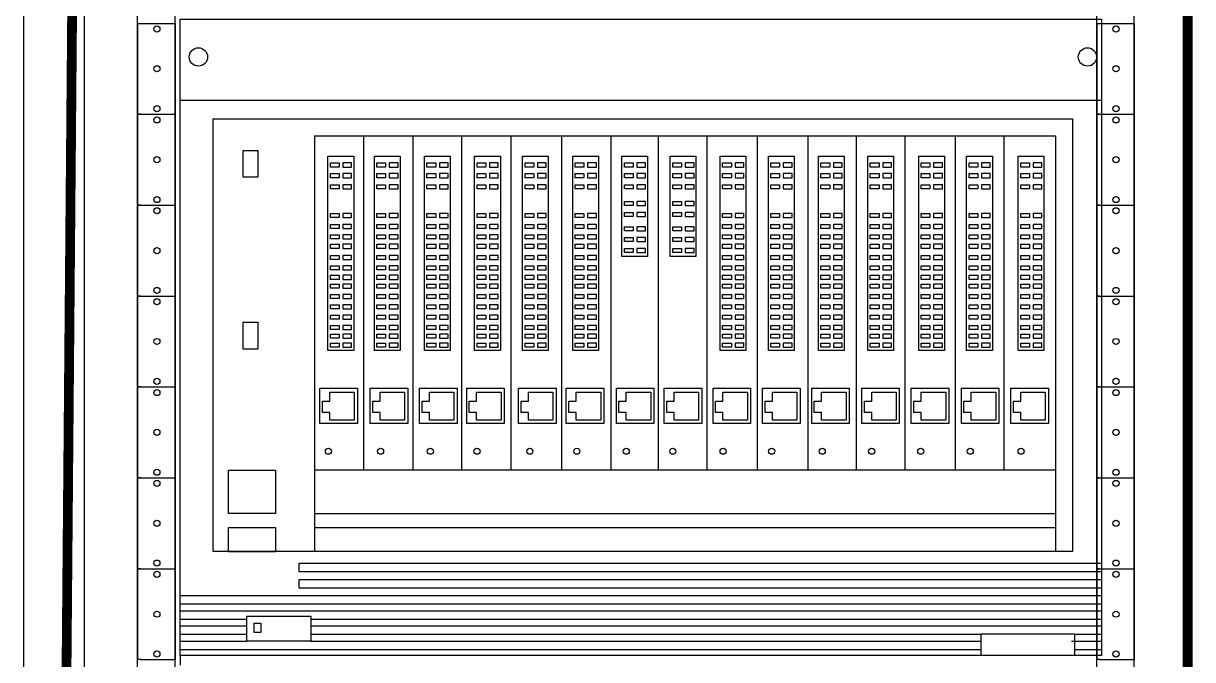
# Model space of a CAD drawing. Header units: millimetres. Extents: x 841 to 1682, y 0 to 594.
# Drawn here: x 1114.9 to 1157.76, y 400.65 to 423.96 of the extents above; entities that cross this region are included whole.
import ezdxf

# ---------------------------------------------------------------- set-up
doc = ezdxf.new("R2010")
doc.units = ezdxf.units.MM
doc.linetypes.add('DA3', pattern=[3, 2, -1])
doc.layers.add('A', color=4, linetype='Continuous')
doc.layers.add('SOL3', color=44, linetype='Continuous')

# ---------------------------------------------------------------- blocks, each defined once
blk = doc.blocks.new('틀')
at = {"layer": 'A', "color": 8}
for p, q in [((6585.4, 6095.63), (6585.4, 6051.13)), ((6585.4, 6095.63), (6603.73, 6095.63)), ((6603.73, 6095.63), (6603.73, 6051.13)), ((6586.73, 6051.13), (6585.4, 6051.13)), ((6586.73, 6051.13), (6603.73, 6051.13))]:
    blk.add_line(p, q, dxfattribs=at)
for centre in [(6594.83, 6092.88), (6594.83, 6073.38), (6594.83, 6053.88)]:
    blk.add_circle(centre, 1.5, dxfattribs=at)

msp = doc.modelspace()

# ---------------------------------------------------------------- linework, layer by layer
at = {"color": 2}
for p, q in [((1120.645, 421.148), (1154.421, 421.148)), ((1125.568, 419.841), (1125.568, 404.61)), ((1125.568, 419.841), (1152.727, 419.841)), ((1127.366, 419.841), (1127.366, 407.602)), ((1129.18, 419.841), (1129.18, 407.602)), ((1130.955, 419.841), (1130.955, 407.602)), ((1132.769, 419.841), (1132.769, 407.602)), ((1134.623, 419.841), (1134.623, 407.602)), ((1136.438, 419.841), (1136.438, 407.602)), ((1138.173, 419.841), (1138.173, 407.602)), ((1139.948, 419.841), (1139.948, 407.602)), ((1141.802, 419.841), (1141.802, 407.602)), ((1143.656, 419.841), (1143.656, 407.602)), ((1145.43, 419.841), (1145.43, 407.602)), ((1147.205, 419.841), (1147.205, 407.602)), ((1149.059, 419.841), (1149.059, 407.602)), ((1150.834, 419.841), (1150.834, 407.602)), ((1152.727, 419.841), (1152.727, 407.602)), ((1125.865, 409.706), (1125.865, 410.126)), ((1125.865, 410.126), (1126.133, 410.126)), ((1126.133, 410.126), (1126.133, 410.451)), ((1126.133, 410.451), (1127.031, 410.451)), ((1127.031, 410.451), (1127.031, 409.42)), ((1127.711, 409.706), (1127.711, 410.126)), ((1127.711, 410.126), (1127.978, 410.126)), ((1127.978, 410.126), (1127.978, 410.451)), ((1127.978, 410.451), (1128.876, 410.451)), ((1128.876, 410.451), (1128.876, 409.42)), ((1129.518, 409.706), (1129.518, 410.126)), ((1129.518, 410.126), (1129.786, 410.126)), ((1129.786, 410.126), (1129.786, 410.451)), ((1129.786, 410.451), (1130.684, 410.451)), ((1130.684, 410.451), (1130.684, 409.42)), ((1131.248, 409.706), (1131.248, 410.126)), ((1131.248, 410.126), (1131.516, 410.126)), ((1131.516, 410.126), (1131.516, 410.451)), ((1131.516, 410.451), (1132.414, 410.451)), ((1132.414, 410.451), (1132.414, 409.42)), ((1133.147, 409.706), (1133.147, 410.126)), ((1133.147, 410.126), (1133.414, 410.126)), ((1133.414, 410.126), (1133.414, 410.451)), ((1133.414, 410.451), (1134.312, 410.451)), ((1134.312, 410.451), (1134.312, 409.42)), ((1134.898, 409.706), (1134.898, 410.126)), ((1134.898, 410.126), (1135.165, 410.126)), ((1135.165, 410.126), (1135.165, 410.451)), ((1135.165, 410.451), (1136.063, 410.451)), ((1136.063, 410.451), (1136.063, 409.42)), ((1136.733, 409.706), (1136.733, 410.126)), ((1136.733, 410.126), (1137, 410.126)), ((1137, 410.126), (1137, 410.451)), ((1137, 410.451), (1137.898, 410.451)), ((1137.898, 410.451), (1137.898, 409.42)), ((1138.483, 409.706), (1138.483, 410.126)), ((1138.483, 410.126), (1138.751, 410.126)), ((1138.751, 410.126), (1138.751, 410.451)), ((1138.751, 410.451), (1139.649, 410.451)), ((1139.649, 410.451), (1139.649, 409.42)), ((1140.276, 409.706), (1140.276, 410.126)), ((1140.276, 410.126), (1140.544, 410.126)), ((1140.544, 410.126), (1140.544, 410.451)), ((1140.544, 410.451), (1141.442, 410.451)), ((1141.442, 410.451), (1141.442, 409.42)), ((1142.09, 409.706), (1142.09, 410.126)), ((1142.09, 410.126), (1142.358, 410.126)), ((1142.358, 410.126), (1142.358, 410.451)), ((1142.358, 410.451), (1143.256, 410.451)), ((1143.256, 410.451), (1143.256, 409.42)), ((1143.892, 409.706), (1143.892, 410.126)), ((1143.892, 410.126), (1144.16, 410.126)), ((1144.16, 410.126), (1144.16, 410.451)), ((1144.16, 410.451), (1145.058, 410.451)), ((1145.058, 410.451), (1145.058, 409.42)), ((1145.727, 409.706), (1145.727, 410.126)), ((1145.727, 410.126), (1145.995, 410.126)), ((1145.995, 410.126), (1145.995, 410.451)), ((1145.995, 410.451), (1146.893, 410.451)), ((1146.893, 410.451), (1146.893, 409.42)), ((1147.541, 409.706), (1147.541, 410.126)), ((1147.541, 410.126), (1147.809, 410.126)), ((1147.809, 410.126), (1147.809, 410.451)), ((1147.809, 410.451), (1148.707, 410.451)), ((1148.707, 410.451), (1148.707, 409.42)), ((1149.376, 409.706), (1149.376, 410.126)), ((1149.376, 410.126), (1149.644, 410.126)), ((1149.644, 410.126), (1149.644, 410.451)), ((1149.644, 410.451), (1150.542, 410.451)), ((1150.542, 410.451), (1150.542, 409.42)), ((1151.19, 409.706), (1151.19, 410.126)), ((1151.19, 410.126), (1151.458, 410.126)), ((1151.458, 410.126), (1151.458, 410.451)), ((1151.458, 410.451), (1152.356, 410.451)), ((1152.356, 410.451), (1152.356, 409.42)), ((1126.133, 409.706), (1125.865, 409.706)), ((1126.133, 409.42), (1126.133, 409.706)), ((1127.978, 409.706), (1127.711, 409.706)), ((1127.978, 409.42), (1127.978, 409.706)), ((1129.786, 409.706), (1129.518, 409.706)), ((1129.786, 409.42), (1129.786, 409.706)), ((1131.516, 409.706), (1131.248, 409.706)), ((1131.516, 409.42), (1131.516, 409.706)), ((1133.414, 409.706), (1133.147, 409.706)), ((1133.414, 409.42), (1133.414, 409.706)), ((1135.165, 409.706), (1134.898, 409.706)), ((1135.165, 409.42), (1135.165, 409.706)), ((1137, 409.706), (1136.733, 409.706)), ((1137, 409.42), (1137, 409.706)), ((1138.751, 409.706), (1138.483, 409.706)), ((1138.751, 409.42), (1138.751, 409.706)), ((1140.544, 409.706), (1140.276, 409.706)), ((1140.544, 409.42), (1140.544, 409.706)), ((1142.358, 409.706), (1142.09, 409.706)), ((1142.358, 409.42), (1142.358, 409.706)), ((1144.16, 409.706), (1143.892, 409.706)), ((1144.16, 409.42), (1144.16, 409.706)), ((1145.995, 409.706), (1145.727, 409.706)), ((1145.995, 409.42), (1145.995, 409.706)), ((1147.809, 409.706), (1147.541, 409.706)), ((1147.809, 409.42), (1147.809, 409.706)), ((1149.644, 409.706), (1149.376, 409.706)), ((1149.644, 409.42), (1149.644, 409.706)), ((1151.458, 409.706), (1151.19, 409.706)), ((1151.458, 409.42), (1151.458, 409.706)), ((1127.031, 409.42), (1126.133, 409.42)), ((1128.876, 409.42), (1127.978, 409.42)), ((1130.684, 409.42), (1129.786, 409.42)), ((1132.414, 409.42), (1131.516, 409.42)), ((1134.312, 409.42), (1133.414, 409.42)), ((1136.063, 409.42), (1135.165, 409.42)), ((1137.898, 409.42), (1137, 409.42)), ((1139.649, 409.42), (1138.751, 409.42)), ((1141.442, 409.42), (1140.544, 409.42)), ((1143.256, 409.42), (1142.358, 409.42)), ((1145.058, 409.42), (1144.16, 409.42)), ((1146.893, 409.42), (1145.995, 409.42)), ((1148.707, 409.42), (1147.809, 409.42)), ((1150.542, 409.42), (1149.644, 409.42)), ((1152.356, 409.42), (1151.458, 409.42)), ((1125.568, 407.602), (1152.727, 407.602)), ((1152.727, 407.581), (1152.727, 404.606)), ((1125.568, 406.005), (1152.727, 406.005)), ((1125.568, 405.491), (1152.727, 405.491)), ((1120.645, 400.802), (1120.645, 400.455))]:
    msp.add_line(p, q, dxfattribs=at)
for points in [[(1120.645, 424.111), (1154.421, 424.111), (1154.421, 400.802), (1120.645, 400.802)], [(1121.855, 420.471), (1153.359, 420.471), (1153.359, 404.61), (1121.855, 404.61)], [(1122.96, 419.311), (1123.502, 419.311), (1123.502, 418.329), (1122.96, 418.329)], [(1126.067, 419.095), (1127.01, 419.095), (1127.01, 411.979), (1126.067, 411.979)], [(1126.157, 418.849), (1126.478, 418.849), (1126.478, 418.697), (1126.157, 418.697)], [(1126.934, 418.849), (1126.613, 418.849), (1126.613, 418.697), (1126.934, 418.697)], [(1127.769, 419.095), (1128.712, 419.095), (1128.712, 411.979), (1127.769, 411.979)], [(1127.859, 418.849), (1128.18, 418.849), (1128.18, 418.697), (1127.859, 418.697)], [(1128.636, 418.849), (1128.315, 418.849), (1128.315, 418.697), (1128.636, 418.697)], [(1129.606, 419.095), (1130.549, 419.095), (1130.549, 411.979), (1129.606, 411.979)], [(1129.696, 418.849), (1130.017, 418.849), (1130.017, 418.697), (1129.696, 418.697)], [(1130.473, 418.849), (1130.152, 418.849), (1130.152, 418.697), (1130.473, 418.697)], [(1131.443, 419.095), (1132.386, 419.095), (1132.386, 411.979), (1131.443, 411.979)], [(1131.533, 418.849), (1131.854, 418.849), (1131.854, 418.697), (1131.533, 418.697)], [(1132.311, 418.849), (1131.99, 418.849), (1131.99, 418.697), (1132.311, 418.697)], [(1133.199, 419.095), (1134.142, 419.095), (1134.142, 411.979), (1133.199, 411.979)], [(1133.289, 418.849), (1133.61, 418.849), (1133.61, 418.697), (1133.289, 418.697)], [(1134.067, 418.849), (1133.746, 418.849), (1133.746, 418.697), (1134.067, 418.697)], [(1135.037, 419.095), (1135.98, 419.095), (1135.98, 411.979), (1135.037, 411.979)], [(1135.126, 418.849), (1135.448, 418.849), (1135.448, 418.697), (1135.126, 418.697)], [(1135.904, 418.849), (1135.583, 418.849), (1135.583, 418.697), (1135.904, 418.697)], [(1136.837, 419.095), (1137.78, 419.095), (1137.78, 415.419), (1136.837, 415.419)], [(1136.932, 418.849), (1137.253, 418.849), (1137.253, 418.697), (1136.932, 418.697)], [(1137.709, 418.849), (1137.388, 418.849), (1137.388, 418.697), (1137.709, 418.697)], [(1138.606, 419.095), (1139.549, 419.095), (1139.549, 415.419), (1138.606, 415.419)], [(1138.706, 418.849), (1139.027, 418.849), (1139.027, 418.697), (1138.706, 418.697)], [(1139.483, 418.849), (1139.162, 418.849), (1139.162, 418.697), (1139.483, 418.697)], [(1140.44, 419.095), (1141.383, 419.095), (1141.383, 411.979), (1140.44, 411.979)], [(1140.53, 418.849), (1140.851, 418.849), (1140.851, 418.697), (1140.53, 418.697)], [(1141.307, 418.849), (1140.986, 418.849), (1140.986, 418.697), (1141.307, 418.697)], [(1142.207, 419.095), (1143.15, 419.095), (1143.15, 411.979), (1142.207, 411.979)], [(1142.297, 418.849), (1142.618, 418.849), (1142.618, 418.697), (1142.297, 418.697)], [(1143.074, 418.849), (1142.753, 418.849), (1142.753, 418.697), (1143.074, 418.697)], [(1144.044, 419.095), (1144.987, 419.095), (1144.987, 411.979), (1144.044, 411.979)], [(1144.134, 418.849), (1144.455, 418.849), (1144.455, 418.697), (1144.134, 418.697)], [(1144.911, 418.849), (1144.59, 418.849), (1144.59, 418.697), (1144.911, 418.697)], [(1145.854, 419.095), (1146.797, 419.095), (1146.797, 411.979), (1145.854, 411.979)], [(1145.944, 418.849), (1146.265, 418.849), (1146.265, 418.697), (1145.944, 418.697)], [(1146.722, 418.849), (1146.4, 418.849), (1146.4, 418.697), (1146.722, 418.697)], [(1147.718, 419.095), (1148.661, 419.095), (1148.661, 411.979), (1147.718, 411.979)], [(1147.808, 418.849), (1148.129, 418.849), (1148.129, 418.697), (1147.808, 418.697)], [(1148.586, 418.849), (1148.265, 418.849), (1148.265, 418.697), (1148.586, 418.697)], [(1149.474, 419.095), (1150.417, 419.095), (1150.417, 411.979), (1149.474, 411.979)], [(1149.564, 418.849), (1149.885, 418.849), (1149.885, 418.697), (1149.564, 418.697)], [(1150.342, 418.849), (1150.021, 418.849), (1150.021, 418.697), (1150.342, 418.697)], [(1151.366, 419.095), (1152.309, 419.095), (1152.309, 411.979), (1151.366, 411.979)], [(1151.456, 418.849), (1151.777, 418.849), (1151.777, 418.697), (1151.456, 418.697)], [(1152.233, 418.849), (1151.912, 418.849), (1151.912, 418.697), (1152.233, 418.697)], [(1126.157, 418.458), (1126.478, 418.458), (1126.478, 418.306), (1126.157, 418.306)], [(1126.934, 418.458), (1126.613, 418.458), (1126.613, 418.306), (1126.934, 418.306)], [(1127.859, 418.458), (1128.18, 418.458), (1128.18, 418.306), (1127.859, 418.306)], [(1128.636, 418.458), (1128.315, 418.458), (1128.315, 418.306), (1128.636, 418.306)], [(1129.696, 418.458), (1130.017, 418.458), (1130.017, 418.306), (1129.696, 418.306)], [(1130.473, 418.458), (1130.152, 418.458), (1130.152, 418.306), (1130.473, 418.306)], [(1131.533, 418.458), (1131.854, 418.458), (1131.854, 418.306), (1131.533, 418.306)], [(1132.311, 418.458), (1131.99, 418.458), (1131.99, 418.306), (1132.311, 418.306)], [(1133.289, 418.458), (1133.61, 418.458), (1133.61, 418.306), (1133.289, 418.306)], [(1134.067, 418.458), (1133.746, 418.458), (1133.746, 418.306), (1134.067, 418.306)], [(1135.126, 418.458), (1135.448, 418.458), (1135.448, 418.306), (1135.126, 418.306)], [(1135.904, 418.458), (1135.583, 418.458), (1135.583, 418.306), (1135.904, 418.306)], [(1136.932, 418.458), (1137.253, 418.458), (1137.253, 418.306), (1136.932, 418.306)], [(1137.709, 418.458), (1137.388, 418.458), (1137.388, 418.306), (1137.709, 418.306)], [(1138.706, 418.458), (1139.027, 418.458), (1139.027, 418.306), (1138.706, 418.306)], [(1139.483, 418.458), (1139.162, 418.458), (1139.162, 418.306), (1139.483, 418.306)], [(1140.53, 418.458), (1140.851, 418.458), (1140.851, 418.306), (1140.53, 418.306)], [(1141.307, 418.458), (1140.986, 418.458), (1140.986, 418.306), (1141.307, 418.306)], [(1142.297, 418.458), (1142.618, 418.458), (1142.618, 418.306), (1142.297, 418.306)], [(1143.074, 418.458), (1142.753, 418.458), (1142.753, 418.306), (1143.074, 418.306)], [(1144.134, 418.458), (1144.455, 418.458), (1144.455, 418.306), (1144.134, 418.306)], [(1144.911, 418.458), (1144.59, 418.458), (1144.59, 418.306), (1144.911, 418.306)], [(1145.944, 418.458), (1146.265, 418.458), (1146.265, 418.306), (1145.944, 418.306)], [(1146.722, 418.458), (1146.4, 418.458), (1146.4, 418.306), (1146.722, 418.306)], [(1147.808, 418.458), (1148.129, 418.458), (1148.129, 418.306), (1147.808, 418.306)], [(1148.586, 418.458), (1148.265, 418.458), (1148.265, 418.306), (1148.586, 418.306)], [(1149.564, 418.458), (1149.885, 418.458), (1149.885, 418.306), (1149.564, 418.306)], [(1150.342, 418.458), (1150.021, 418.458), (1150.021, 418.306), (1150.342, 418.306)], [(1151.456, 418.458), (1151.777, 418.458), (1151.777, 418.306), (1151.456, 418.306)], [(1152.233, 418.458), (1151.912, 418.458), (1151.912, 418.306), (1152.233, 418.306)], [(1126.157, 418.053), (1126.478, 418.053), (1126.478, 417.902), (1126.157, 417.902)], [(1126.934, 418.053), (1126.613, 418.053), (1126.613, 417.902), (1126.934, 417.902)], [(1127.859, 418.053), (1128.18, 418.053), (1128.18, 417.902), (1127.859, 417.902)], [(1128.636, 418.053), (1128.315, 418.053), (1128.315, 417.902), (1128.636, 417.902)], [(1129.696, 418.053), (1130.017, 418.053), (1130.017, 417.902), (1129.696, 417.902)], [(1130.473, 418.053), (1130.152, 418.053), (1130.152, 417.902), (1130.473, 417.902)], [(1131.533, 418.053), (1131.854, 418.053), (1131.854, 417.902), (1131.533, 417.902)], [(1132.311, 418.053), (1131.99, 418.053), (1131.99, 417.902), (1132.311, 417.902)], [(1133.289, 418.053), (1133.61, 418.053), (1133.61, 417.902), (1133.289, 417.902)], [(1134.067, 418.053), (1133.746, 418.053), (1133.746, 417.902), (1134.067, 417.902)], [(1135.126, 418.053), (1135.448, 418.053), (1135.448, 417.902), (1135.126, 417.902)], [(1135.904, 418.053), (1135.583, 418.053), (1135.583, 417.902), (1135.904, 417.902)], [(1136.932, 418.053), (1137.253, 418.053), (1137.253, 417.902), (1136.932, 417.902)], [(1137.709, 418.053), (1137.388, 418.053), (1137.388, 417.902), (1137.709, 417.902)], [(1138.706, 418.053), (1139.027, 418.053), (1139.027, 417.902), (1138.706, 417.902)], [(1139.483, 418.053), (1139.162, 418.053), (1139.162, 417.902), (1139.483, 417.902)], [(1140.53, 418.053), (1140.851, 418.053), (1140.851, 417.902), (1140.53, 417.902)], [(1141.307, 418.053), (1140.986, 418.053), (1140.986, 417.902), (1141.307, 417.902)], [(1142.297, 418.053), (1142.618, 418.053), (1142.618, 417.902), (1142.297, 417.902)], [(1143.074, 418.053), (1142.753, 418.053), (1142.753, 417.902), (1143.074, 417.902)], [(1144.134, 418.053), (1144.455, 418.053), (1144.455, 417.902), (1144.134, 417.902)], [(1144.911, 418.053), (1144.59, 418.053), (1144.59, 417.902), (1144.911, 417.902)], [(1145.944, 418.053), (1146.265, 418.053), (1146.265, 417.902), (1145.944, 417.902)], [(1146.722, 418.053), (1146.4, 418.053), (1146.4, 417.902), (1146.722, 417.902)], [(1147.808, 418.053), (1148.129, 418.053), (1148.129, 417.902), (1147.808, 417.902)], [(1148.586, 418.053), (1148.265, 418.053), (1148.265, 417.902), (1148.586, 417.902)], [(1149.564, 418.053), (1149.885, 418.053), (1149.885, 417.902), (1149.564, 417.902)], [(1150.342, 418.053), (1150.021, 418.053), (1150.021, 417.902), (1150.342, 417.902)], [(1151.456, 418.053), (1151.777, 418.053), (1151.777, 417.902), (1151.456, 417.902)], [(1152.233, 418.053), (1151.912, 418.053), (1151.912, 417.902), (1152.233, 417.902)], [(1136.932, 417.439), (1137.253, 417.439), (1137.253, 417.287), (1136.932, 417.287)], [(1137.709, 417.439), (1137.388, 417.439), (1137.388, 417.287), (1137.709, 417.287)], [(1138.706, 417.439), (1139.027, 417.439), (1139.027, 417.287), (1138.706, 417.287)], [(1139.483, 417.439), (1139.162, 417.439), (1139.162, 417.287), (1139.483, 417.287)], [(1126.157, 417.001), (1126.478, 417.001), (1126.478, 416.849), (1126.157, 416.849)], [(1126.934, 417.001), (1126.613, 417.001), (1126.613, 416.849), (1126.934, 416.849)], [(1127.859, 417.001), (1128.18, 417.001), (1128.18, 416.849), (1127.859, 416.849)], [(1128.636, 417.001), (1128.315, 417.001), (1128.315, 416.849), (1128.636, 416.849)], [(1129.696, 417.001), (1130.017, 417.001), (1130.017, 416.849), (1129.696, 416.849)], [(1130.473, 417.001), (1130.152, 417.001), (1130.152, 416.849), (1130.473, 416.849)], [(1131.533, 417.001), (1131.854, 417.001), (1131.854, 416.849), (1131.533, 416.849)], [(1132.311, 417.001), (1131.99, 417.001), (1131.99, 416.849), (1132.311, 416.849)], [(1133.289, 417.001), (1133.61, 417.001), (1133.61, 416.849), (1133.289, 416.849)], [(1134.067, 417.001), (1133.746, 417.001), (1133.746, 416.849), (1134.067, 416.849)], [(1135.126, 417.001), (1135.448, 417.001), (1135.448, 416.849), (1135.126, 416.849)], [(1135.904, 417.001), (1135.583, 417.001), (1135.583, 416.849), (1135.904, 416.849)], [(1136.932, 417.034), (1137.253, 417.034), (1137.253, 416.882), (1136.932, 416.882)], [(1137.709, 417.034), (1137.388, 417.034), (1137.388, 416.882), (1137.709, 416.882)], [(1138.706, 417.034), (1139.027, 417.034), (1139.027, 416.882), (1138.706, 416.882)], [(1139.483, 417.034), (1139.162, 417.034), (1139.162, 416.882), (1139.483, 416.882)], [(1140.53, 417.001), (1140.851, 417.001), (1140.851, 416.849), (1140.53, 416.849)], [(1141.307, 417.001), (1140.986, 417.001), (1140.986, 416.849), (1141.307, 416.849)], [(1142.297, 417.001), (1142.618, 417.001), (1142.618, 416.849), (1142.297, 416.849)], [(1143.074, 417.001), (1142.753, 417.001), (1142.753, 416.849), (1143.074, 416.849)], [(1144.134, 417.001), (1144.455, 417.001), (1144.455, 416.849), (1144.134, 416.849)], [(1144.911, 417.001), (1144.59, 417.001), (1144.59, 416.849), (1144.911, 416.849)], [(1145.944, 417.001), (1146.265, 417.001), (1146.265, 416.849), (1145.944, 416.849)], [(1146.722, 417.001), (1146.4, 417.001), (1146.4, 416.849), (1146.722, 416.849)], [(1147.808, 417.001), (1148.129, 417.001), (1148.129, 416.849), (1147.808, 416.849)], [(1148.586, 417.001), (1148.265, 417.001), (1148.265, 416.849), (1148.586, 416.849)], [(1149.564, 417.001), (1149.885, 417.001), (1149.885, 416.849), (1149.564, 416.849)], [(1150.342, 417.001), (1150.021, 417.001), (1150.021, 416.849), (1150.342, 416.849)], [(1151.456, 417.001), (1151.777, 417.001), (1151.777, 416.849), (1151.456, 416.849)], [(1152.233, 417.001), (1151.912, 417.001), (1151.912, 416.849), (1152.233, 416.849)], [(1126.157, 416.596), (1126.478, 416.596), (1126.478, 416.444), (1126.157, 416.444)], [(1126.934, 416.596), (1126.613, 416.596), (1126.613, 416.444), (1126.934, 416.444)], [(1127.859, 416.596), (1128.18, 416.596), (1128.18, 416.444), (1127.859, 416.444)], [(1128.636, 416.596), (1128.315, 416.596), (1128.315, 416.444), (1128.636, 416.444)], [(1129.696, 416.596), (1130.017, 416.596), (1130.017, 416.444), (1129.696, 416.444)], [(1130.473, 416.596), (1130.152, 416.596), (1130.152, 416.444), (1130.473, 416.444)], [(1131.533, 416.596), (1131.854, 416.596), (1131.854, 416.444), (1131.533, 416.444)], [(1132.311, 416.596), (1131.99, 416.596), (1131.99, 416.444), (1132.311, 416.444)], [(1133.289, 416.596), (1133.61, 416.596), (1133.61, 416.444), (1133.289, 416.444)], [(1134.067, 416.596), (1133.746, 416.596), (1133.746, 416.444), (1134.067, 416.444)], [(1135.126, 416.596), (1135.448, 416.596), (1135.448, 416.444), (1135.126, 416.444)], [(1135.904, 416.596), (1135.583, 416.596), (1135.583, 416.444), (1135.904, 416.444)], [(1140.53, 416.596), (1140.851, 416.596), (1140.851, 416.444), (1140.53, 416.444)], [(1141.307, 416.596), (1140.986, 416.596), (1140.986, 416.444), (1141.307, 416.444)], [(1142.297, 416.596), (1142.618, 416.596), (1142.618, 416.444), (1142.297, 416.444)], [(1143.074, 416.596), (1142.753, 416.596), (1142.753, 416.444), (1143.074, 416.444)], [(1144.134, 416.596), (1144.455, 416.596), (1144.455, 416.444), (1144.134, 416.444)], [(1144.911, 416.596), (1144.59, 416.596), (1144.59, 416.444), (1144.911, 416.444)], [(1145.944, 416.596), (1146.265, 416.596), (1146.265, 416.444), (1145.944, 416.444)], [(1146.722, 416.596), (1146.4, 416.596), (1146.4, 416.444), (1146.722, 416.444)], [(1147.808, 416.596), (1148.129, 416.596), (1148.129, 416.444), (1147.808, 416.444)], [(1148.586, 416.596), (1148.265, 416.596), (1148.265, 416.444), (1148.586, 416.444)], [(1149.564, 416.596), (1149.885, 416.596), (1149.885, 416.444), (1149.564, 416.444)], [(1150.342, 416.596), (1150.021, 416.596), (1150.021, 416.444), (1150.342, 416.444)], [(1151.456, 416.596), (1151.777, 416.596), (1151.777, 416.444), (1151.456, 416.444)], [(1152.233, 416.596), (1151.912, 416.596), (1151.912, 416.444), (1152.233, 416.444)], [(1126.157, 416.219), (1126.478, 416.219), (1126.478, 416.067), (1126.157, 416.067)], [(1126.934, 416.219), (1126.613, 416.219), (1126.613, 416.067), (1126.934, 416.067)], [(1127.859, 416.219), (1128.18, 416.219), (1128.18, 416.067), (1127.859, 416.067)], [(1128.636, 416.219), (1128.315, 416.219), (1128.315, 416.067), (1128.636, 416.067)], [(1129.696, 416.219), (1130.017, 416.219), (1130.017, 416.067), (1129.696, 416.067)], [(1130.473, 416.219), (1130.152, 416.219), (1130.152, 416.067), (1130.473, 416.067)], [(1131.533, 416.219), (1131.854, 416.219), (1131.854, 416.067), (1131.533, 416.067)], [(1132.311, 416.219), (1131.99, 416.219), (1131.99, 416.067), (1132.311, 416.067)], [(1133.289, 416.219), (1133.61, 416.219), (1133.61, 416.067), (1133.289, 416.067)], [(1134.067, 416.219), (1133.746, 416.219), (1133.746, 416.067), (1134.067, 416.067)], [(1135.126, 416.219), (1135.448, 416.219), (1135.448, 416.067), (1135.126, 416.067)], [(1135.904, 416.219), (1135.583, 416.219), (1135.583, 416.067), (1135.904, 416.067)], [(1136.932, 416.512), (1137.253, 416.512), (1137.253, 416.36), (1136.932, 416.36)], [(1136.932, 416.122), (1137.253, 416.122), (1137.253, 415.97), (1136.932, 415.97)], [(1137.709, 416.512), (1137.388, 416.512), (1137.388, 416.36), (1137.709, 416.36)], [(1137.709, 416.122), (1137.388, 416.122), (1137.388, 415.97), (1137.709, 415.97)], [(1138.706, 416.512), (1139.027, 416.512), (1139.027, 416.36), (1138.706, 416.36)], [(1138.706, 416.122), (1139.027, 416.122), (1139.027, 415.97), (1138.706, 415.97)], [(1139.483, 416.512), (1139.162, 416.512), (1139.162, 416.36), (1139.483, 416.36)], [(1139.483, 416.122), (1139.162, 416.122), (1139.162, 415.97), (1139.483, 415.97)], [(1140.53, 416.219), (1140.851, 416.219), (1140.851, 416.067), (1140.53, 416.067)], [(1141.307, 416.219), (1140.986, 416.219), (1140.986, 416.067), (1141.307, 416.067)], [(1142.297, 416.219), (1142.618, 416.219), (1142.618, 416.067), (1142.297, 416.067)], [(1143.074, 416.219), (1142.753, 416.219), (1142.753, 416.067), (1143.074, 416.067)], [(1144.134, 416.219), (1144.455, 416.219), (1144.455, 416.067), (1144.134, 416.067)], [(1144.911, 416.219), (1144.59, 416.219), (1144.59, 416.067), (1144.911, 416.067)], [(1145.944, 416.219), (1146.265, 416.219), (1146.265, 416.067), (1145.944, 416.067)], [(1146.722, 416.219), (1146.4, 416.219), (1146.4, 416.067), (1146.722, 416.067)], [(1147.808, 416.219), (1148.129, 416.219), (1148.129, 416.067), (1147.808, 416.067)], [(1148.586, 416.219), (1148.265, 416.219), (1148.265, 416.067), (1148.586, 416.067)], [(1149.564, 416.219), (1149.885, 416.219), (1149.885, 416.067), (1149.564, 416.067)], [(1150.342, 416.219), (1150.021, 416.219), (1150.021, 416.067), (1150.342, 416.067)], [(1151.456, 416.219), (1151.777, 416.219), (1151.777, 416.067), (1151.456, 416.067)], [(1152.233, 416.219), (1151.912, 416.219), (1151.912, 416.067), (1152.233, 416.067)], [(1126.157, 415.868), (1126.478, 415.868), (1126.478, 415.716), (1126.157, 415.716)], [(1126.934, 415.868), (1126.613, 415.868), (1126.613, 415.716), (1126.934, 415.716)], [(1127.859, 415.868), (1128.18, 415.868), (1128.18, 415.716), (1127.859, 415.716)], [(1128.636, 415.868), (1128.315, 415.868), (1128.315, 415.716), (1128.636, 415.716)], [(1129.696, 415.868), (1130.017, 415.868), (1130.017, 415.716), (1129.696, 415.716)], [(1130.473, 415.868), (1130.152, 415.868), (1130.152, 415.716), (1130.473, 415.716)], [(1131.533, 415.868), (1131.854, 415.868), (1131.854, 415.716), (1131.533, 415.716)], [(1132.311, 415.868), (1131.99, 415.868), (1131.99, 415.716), (1132.311, 415.716)], [(1133.289, 415.868), (1133.61, 415.868), (1133.61, 415.716), (1133.289, 415.716)], [(1134.067, 415.868), (1133.746, 415.868), (1133.746, 415.716), (1134.067, 415.716)], [(1135.126, 415.868), (1135.448, 415.868), (1135.448, 415.716), (1135.126, 415.716)], [(1135.904, 415.868), (1135.583, 415.868), (1135.583, 415.716), (1135.904, 415.716)], [(1136.932, 415.717), (1137.253, 415.717), (1137.253, 415.565), (1136.932, 415.565)], [(1137.709, 415.717), (1137.388, 415.717), (1137.388, 415.565), (1137.709, 415.565)], [(1138.706, 415.717), (1139.027, 415.717), (1139.027, 415.565), (1138.706, 415.565)], [(1139.483, 415.717), (1139.162, 415.717), (1139.162, 415.565), (1139.483, 415.565)], [(1140.53, 415.868), (1140.851, 415.868), (1140.851, 415.716), (1140.53, 415.716)], [(1141.307, 415.868), (1140.986, 415.868), (1140.986, 415.716), (1141.307, 415.716)], [(1142.297, 415.868), (1142.618, 415.868), (1142.618, 415.716), (1142.297, 415.716)], [(1143.074, 415.868), (1142.753, 415.868), (1142.753, 415.716), (1143.074, 415.716)], [(1144.134, 415.868), (1144.455, 415.868), (1144.455, 415.716), (1144.134, 415.716)], [(1144.911, 415.868), (1144.59, 415.868), (1144.59, 415.716), (1144.911, 415.716)], [(1145.944, 415.868), (1146.265, 415.868), (1146.265, 415.716), (1145.944, 415.716)], [(1146.722, 415.868), (1146.4, 415.868), (1146.4, 415.716), (1146.722, 415.716)], [(1147.808, 415.868), (1148.129, 415.868), (1148.129, 415.716), (1147.808, 415.716)], [(1148.586, 415.868), (1148.265, 415.868), (1148.265, 415.716), (1148.586, 415.716)], [(1149.564, 415.868), (1149.885, 415.868), (1149.885, 415.716), (1149.564, 415.716)], [(1150.342, 415.868), (1150.021, 415.868), (1150.021, 415.716), (1150.342, 415.716)], [(1151.456, 415.868), (1151.777, 415.868), (1151.777, 415.716), (1151.456, 415.716)], [(1152.233, 415.868), (1151.912, 415.868), (1151.912, 415.716), (1152.233, 415.716)], [(1126.157, 415.463), (1126.478, 415.463), (1126.478, 415.311), (1126.157, 415.311)], [(1126.934, 415.463), (1126.613, 415.463), (1126.613, 415.311), (1126.934, 415.311)], [(1127.859, 415.463), (1128.18, 415.463), (1128.18, 415.311), (1127.859, 415.311)], [(1128.636, 415.463), (1128.315, 415.463), (1128.315, 415.311), (1128.636, 415.311)], [(1129.696, 415.463), (1130.017, 415.463), (1130.017, 415.311), (1129.696, 415.311)], [(1130.473, 415.463), (1130.152, 415.463), (1130.152, 415.311), (1130.473, 415.311)], [(1131.533, 415.463), (1131.854, 415.463), (1131.854, 415.311), (1131.533, 415.311)], [(1132.311, 415.463), (1131.99, 415.463), (1131.99, 415.311), (1132.311, 415.311)], [(1133.289, 415.463), (1133.61, 415.463), (1133.61, 415.311), (1133.289, 415.311)], [(1134.067, 415.463), (1133.746, 415.463), (1133.746, 415.311), (1134.067, 415.311)], [(1135.126, 415.463), (1135.448, 415.463), (1135.448, 415.311), (1135.126, 415.311)], [(1135.904, 415.463), (1135.583, 415.463), (1135.583, 415.311), (1135.904, 415.311)], [(1140.53, 415.463), (1140.851, 415.463), (1140.851, 415.311), (1140.53, 415.311)], [(1141.307, 415.463), (1140.986, 415.463), (1140.986, 415.311), (1141.307, 415.311)], [(1142.297, 415.463), (1142.618, 415.463), (1142.618, 415.311), (1142.297, 415.311)], [(1143.074, 415.463), (1142.753, 415.463), (1142.753, 415.311), (1143.074, 415.311)], [(1144.134, 415.463), (1144.455, 415.463), (1144.455, 415.311), (1144.134, 415.311)], [(1144.911, 415.463), (1144.59, 415.463), (1144.59, 415.311), (1144.911, 415.311)], [(1145.944, 415.463), (1146.265, 415.463), (1146.265, 415.311), (1145.944, 415.311)], [(1146.722, 415.463), (1146.4, 415.463), (1146.4, 415.311), (1146.722, 415.311)], [(1147.808, 415.463), (1148.129, 415.463), (1148.129, 415.311), (1147.808, 415.311)], [(1148.586, 415.463), (1148.265, 415.463), (1148.265, 415.311), (1148.586, 415.311)], [(1149.564, 415.463), (1149.885, 415.463), (1149.885, 415.311), (1149.564, 415.311)], [(1150.342, 415.463), (1150.021, 415.463), (1150.021, 415.311), (1150.342, 415.311)], [(1151.456, 415.463), (1151.777, 415.463), (1151.777, 415.311), (1151.456, 415.311)], [(1152.233, 415.463), (1151.912, 415.463), (1151.912, 415.311), (1152.233, 415.311)], [(1126.157, 415.085), (1126.478, 415.085), (1126.478, 414.933), (1126.157, 414.933)], [(1126.934, 415.085), (1126.613, 415.085), (1126.613, 414.933), (1126.934, 414.933)], [(1127.859, 415.085), (1128.18, 415.085), (1128.18, 414.933), (1127.859, 414.933)], [(1128.636, 415.085), (1128.315, 415.085), (1128.315, 414.933), (1128.636, 414.933)], [(1129.696, 415.085), (1130.017, 415.085), (1130.017, 414.933), (1129.696, 414.933)], [(1130.473, 415.085), (1130.152, 415.085), (1130.152, 414.933), (1130.473, 414.933)], [(1131.533, 415.085), (1131.854, 415.085), (1131.854, 414.933), (1131.533, 414.933)], [(1132.311, 415.085), (1131.99, 415.085), (1131.99, 414.933), (1132.311, 414.933)], [(1133.289, 415.085), (1133.61, 415.085), (1133.61, 414.933), (1133.289, 414.933)], [(1134.067, 415.085), (1133.746, 415.085), (1133.746, 414.933), (1134.067, 414.933)], [(1135.126, 415.085), (1135.448, 415.085), (1135.448, 414.933), (1135.126, 414.933)], [(1135.904, 415.085), (1135.583, 415.085), (1135.583, 414.933), (1135.904, 414.933)], [(1140.53, 415.085), (1140.851, 415.085), (1140.851, 414.933), (1140.53, 414.933)], [(1141.307, 415.085), (1140.986, 415.085), (1140.986, 414.933), (1141.307, 414.933)], [(1142.297, 415.085), (1142.618, 415.085), (1142.618, 414.933), (1142.297, 414.933)], [(1143.074, 415.085), (1142.753, 415.085), (1142.753, 414.933), (1143.074, 414.933)], [(1144.134, 415.085), (1144.455, 415.085), (1144.455, 414.933), (1144.134, 414.933)], [(1144.911, 415.085), (1144.59, 415.085), (1144.59, 414.933), (1144.911, 414.933)], [(1145.944, 415.085), (1146.265, 415.085), (1146.265, 414.933), (1145.944, 414.933)], [(1146.722, 415.085), (1146.4, 415.085), (1146.4, 414.933), (1146.722, 414.933)], [(1147.808, 415.085), (1148.129, 415.085), (1148.129, 414.933), (1147.808, 414.933)], [(1148.586, 415.085), (1148.265, 415.085), (1148.265, 414.933), (1148.586, 414.933)], [(1149.564, 415.085), (1149.885, 415.085), (1149.885, 414.933), (1149.564, 414.933)], [(1150.342, 415.085), (1150.021, 415.085), (1150.021, 414.933), (1150.342, 414.933)], [(1151.456, 415.085), (1151.777, 415.085), (1151.777, 414.933), (1151.456, 414.933)], [(1152.233, 415.085), (1151.912, 415.085), (1151.912, 414.933), (1152.233, 414.933)], [(1126.157, 414.734), (1126.478, 414.734), (1126.478, 414.582), (1126.157, 414.582)], [(1126.157, 414.411), (1126.478, 414.411), (1126.478, 414.259), (1126.157, 414.259)], [(1126.934, 414.734), (1126.613, 414.734), (1126.613, 414.582), (1126.934, 414.582)], [(1126.934, 414.411), (1126.613, 414.411), (1126.613, 414.259), (1126.934, 414.259)], [(1127.859, 414.734), (1128.18, 414.734), (1128.18, 414.582), (1127.859, 414.582)], [(1127.859, 414.411), (1128.18, 414.411), (1128.18, 414.259), (1127.859, 414.259)], [(1128.636, 414.734), (1128.315, 414.734), (1128.315, 414.582), (1128.636, 414.582)], [(1128.636, 414.411), (1128.315, 414.411), (1128.315, 414.259), (1128.636, 414.259)], [(1129.696, 414.734), (1130.017, 414.734), (1130.017, 414.582), (1129.696, 414.582)], [(1129.696, 414.411), (1130.017, 414.411), (1130.017, 414.259), (1129.696, 414.259)], [(1130.473, 414.734), (1130.152, 414.734), (1130.152, 414.582), (1130.473, 414.582)], [(1130.473, 414.411), (1130.152, 414.411), (1130.152, 414.259), (1130.473, 414.259)], [(1131.533, 414.734), (1131.854, 414.734), (1131.854, 414.582), (1131.533, 414.582)], [(1131.533, 414.411), (1131.854, 414.411), (1131.854, 414.259), (1131.533, 414.259)], [(1132.311, 414.734), (1131.99, 414.734), (1131.99, 414.582), (1132.311, 414.582)], [(1132.311, 414.411), (1131.99, 414.411), (1131.99, 414.259), (1132.311, 414.259)], [(1133.289, 414.734), (1133.61, 414.734), (1133.61, 414.582), (1133.289, 414.582)], [(1133.289, 414.411), (1133.61, 414.411), (1133.61, 414.259), (1133.289, 414.259)], [(1134.067, 414.734), (1133.746, 414.734), (1133.746, 414.582), (1134.067, 414.582)], [(1134.067, 414.411), (1133.746, 414.411), (1133.746, 414.259), (1134.067, 414.259)], [(1135.126, 414.734), (1135.448, 414.734), (1135.448, 414.582), (1135.126, 414.582)], [(1135.126, 414.411), (1135.448, 414.411), (1135.448, 414.259), (1135.126, 414.259)], [(1135.904, 414.734), (1135.583, 414.734), (1135.583, 414.582), (1135.904, 414.582)], [(1135.904, 414.411), (1135.583, 414.411), (1135.583, 414.259), (1135.904, 414.259)], [(1140.53, 414.734), (1140.851, 414.734), (1140.851, 414.582), (1140.53, 414.582)], [(1140.53, 414.411), (1140.851, 414.411), (1140.851, 414.259), (1140.53, 414.259)], [(1141.307, 414.734), (1140.986, 414.734), (1140.986, 414.582), (1141.307, 414.582)], [(1141.307, 414.411), (1140.986, 414.411), (1140.986, 414.259), (1141.307, 414.259)], [(1142.297, 414.734), (1142.618, 414.734), (1142.618, 414.582), (1142.297, 414.582)], [(1142.297, 414.411), (1142.618, 414.411), (1142.618, 414.259), (1142.297, 414.259)], [(1143.074, 414.734), (1142.753, 414.734), (1142.753, 414.582), (1143.074, 414.582)], [(1143.074, 414.411), (1142.753, 414.411), (1142.753, 414.259), (1143.074, 414.259)], [(1144.134, 414.734), (1144.455, 414.734), (1144.455, 414.582), (1144.134, 414.582)], [(1144.134, 414.411), (1144.455, 414.411), (1144.455, 414.259), (1144.134, 414.259)], [(1144.911, 414.734), (1144.59, 414.734), (1144.59, 414.582), (1144.911, 414.582)], [(1144.911, 414.411), (1144.59, 414.411), (1144.59, 414.259), (1144.911, 414.259)], [(1145.944, 414.734), (1146.265, 414.734), (1146.265, 414.582), (1145.944, 414.582)], [(1145.944, 414.411), (1146.265, 414.411), (1146.265, 414.259), (1145.944, 414.259)], [(1146.722, 414.734), (1146.4, 414.734), (1146.4, 414.582), (1146.722, 414.582)], [(1146.722, 414.411), (1146.4, 414.411), (1146.4, 414.259), (1146.722, 414.259)], [(1147.808, 414.734), (1148.129, 414.734), (1148.129, 414.582), (1147.808, 414.582)], [(1147.808, 414.411), (1148.129, 414.411), (1148.129, 414.259), (1147.808, 414.259)], [(1148.586, 414.734), (1148.265, 414.734), (1148.265, 414.582), (1148.586, 414.582)], [(1148.586, 414.411), (1148.265, 414.411), (1148.265, 414.259), (1148.586, 414.259)], [(1149.564, 414.734), (1149.885, 414.734), (1149.885, 414.582), (1149.564, 414.582)], [(1149.564, 414.411), (1149.885, 414.411), (1149.885, 414.259), (1149.564, 414.259)], [(1150.342, 414.734), (1150.021, 414.734), (1150.021, 414.582), (1150.342, 414.582)], [(1150.342, 414.411), (1150.021, 414.411), (1150.021, 414.259), (1150.342, 414.259)], [(1151.456, 414.734), (1151.777, 414.734), (1151.777, 414.582), (1151.456, 414.582)], [(1151.456, 414.411), (1151.777, 414.411), (1151.777, 414.259), (1151.456, 414.259)], [(1152.233, 414.734), (1151.912, 414.734), (1151.912, 414.582), (1152.233, 414.582)], [(1152.233, 414.411), (1151.912, 414.411), (1151.912, 414.259), (1152.233, 414.259)], [(1126.157, 414.033), (1126.478, 414.033), (1126.478, 413.881), (1126.157, 413.881)], [(1126.934, 414.033), (1126.613, 414.033), (1126.613, 413.881), (1126.934, 413.881)], [(1127.859, 414.033), (1128.18, 414.033), (1128.18, 413.881), (1127.859, 413.881)], [(1128.636, 414.033), (1128.315, 414.033), (1128.315, 413.881), (1128.636, 413.881)], [(1129.696, 414.033), (1130.017, 414.033), (1130.017, 413.881), (1129.696, 413.881)], [(1130.473, 414.033), (1130.152, 414.033), (1130.152, 413.881), (1130.473, 413.881)], [(1131.533, 414.033), (1131.854, 414.033), (1131.854, 413.881), (1131.533, 413.881)], [(1132.311, 414.033), (1131.99, 414.033), (1131.99, 413.881), (1132.311, 413.881)], [(1133.289, 414.033), (1133.61, 414.033), (1133.61, 413.881), (1133.289, 413.881)], [(1134.067, 414.033), (1133.746, 414.033), (1133.746, 413.881), (1134.067, 413.881)], [(1135.126, 414.033), (1135.448, 414.033), (1135.448, 413.881), (1135.126, 413.881)], [(1135.904, 414.033), (1135.583, 414.033), (1135.583, 413.881), (1135.904, 413.881)], [(1140.53, 414.033), (1140.851, 414.033), (1140.851, 413.881), (1140.53, 413.881)], [(1141.307, 414.033), (1140.986, 414.033), (1140.986, 413.881), (1141.307, 413.881)], [(1142.297, 414.033), (1142.618, 414.033), (1142.618, 413.881), (1142.297, 413.881)], [(1143.074, 414.033), (1142.753, 414.033), (1142.753, 413.881), (1143.074, 413.881)], [(1144.134, 414.033), (1144.455, 414.033), (1144.455, 413.881), (1144.134, 413.881)], [(1144.911, 414.033), (1144.59, 414.033), (1144.59, 413.881), (1144.911, 413.881)], [(1145.944, 414.033), (1146.265, 414.033), (1146.265, 413.881), (1145.944, 413.881)], [(1146.722, 414.033), (1146.4, 414.033), (1146.4, 413.881), (1146.722, 413.881)], [(1147.808, 414.033), (1148.129, 414.033), (1148.129, 413.881), (1147.808, 413.881)], [(1148.586, 414.033), (1148.265, 414.033), (1148.265, 413.881), (1148.586, 413.881)], [(1149.564, 414.033), (1149.885, 414.033), (1149.885, 413.881), (1149.564, 413.881)], [(1150.342, 414.033), (1150.021, 414.033), (1150.021, 413.881), (1150.342, 413.881)], [(1151.456, 414.033), (1151.777, 414.033), (1151.777, 413.881), (1151.456, 413.881)], [(1152.233, 414.033), (1151.912, 414.033), (1151.912, 413.881), (1152.233, 413.881)], [(1126.157, 413.655), (1126.478, 413.655), (1126.478, 413.503), (1126.157, 413.503)], [(1126.934, 413.655), (1126.613, 413.655), (1126.613, 413.503), (1126.934, 413.503)], [(1127.859, 413.655), (1128.18, 413.655), (1128.18, 413.503), (1127.859, 413.503)], [(1128.636, 413.655), (1128.315, 413.655), (1128.315, 413.503), (1128.636, 413.503)], [(1129.696, 413.655), (1130.017, 413.655), (1130.017, 413.503), (1129.696, 413.503)], [(1130.473, 413.655), (1130.152, 413.655), (1130.152, 413.503), (1130.473, 413.503)], [(1131.533, 413.655), (1131.854, 413.655), (1131.854, 413.503), (1131.533, 413.503)], [(1132.311, 413.655), (1131.99, 413.655), (1131.99, 413.503), (1132.311, 413.503)], [(1133.289, 413.655), (1133.61, 413.655), (1133.61, 413.503), (1133.289, 413.503)], [(1134.067, 413.655), (1133.746, 413.655), (1133.746, 413.503), (1134.067, 413.503)], [(1135.126, 413.655), (1135.448, 413.655), (1135.448, 413.503), (1135.126, 413.503)], [(1135.904, 413.655), (1135.583, 413.655), (1135.583, 413.503), (1135.904, 413.503)], [(1140.53, 413.655), (1140.851, 413.655), (1140.851, 413.503), (1140.53, 413.503)], [(1141.307, 413.655), (1140.986, 413.655), (1140.986, 413.503), (1141.307, 413.503)], [(1142.297, 413.655), (1142.618, 413.655), (1142.618, 413.503), (1142.297, 413.503)], [(1143.074, 413.655), (1142.753, 413.655), (1142.753, 413.503), (1143.074, 413.503)], [(1144.134, 413.655), (1144.455, 413.655), (1144.455, 413.503), (1144.134, 413.503)], [(1144.911, 413.655), (1144.59, 413.655), (1144.59, 413.503), (1144.911, 413.503)], [(1145.944, 413.655), (1146.265, 413.655), (1146.265, 413.503), (1145.944, 413.503)], [(1146.722, 413.655), (1146.4, 413.655), (1146.4, 413.503), (1146.722, 413.503)], [(1147.808, 413.655), (1148.129, 413.655), (1148.129, 413.503), (1147.808, 413.503)], [(1148.586, 413.655), (1148.265, 413.655), (1148.265, 413.503), (1148.586, 413.503)], [(1149.564, 413.655), (1149.885, 413.655), (1149.885, 413.503), (1149.564, 413.503)], [(1150.342, 413.655), (1150.021, 413.655), (1150.021, 413.503), (1150.342, 413.503)], [(1151.456, 413.655), (1151.777, 413.655), (1151.777, 413.503), (1151.456, 413.503)], [(1152.233, 413.655), (1151.912, 413.655), (1151.912, 413.503), (1152.233, 413.503)], [(1126.157, 413.277), (1126.478, 413.277), (1126.478, 413.125), (1126.157, 413.125)], [(1126.934, 413.277), (1126.613, 413.277), (1126.613, 413.125), (1126.934, 413.125)], [(1127.859, 413.277), (1128.18, 413.277), (1128.18, 413.125), (1127.859, 413.125)], [(1128.636, 413.277), (1128.315, 413.277), (1128.315, 413.125), (1128.636, 413.125)], [(1129.696, 413.277), (1130.017, 413.277), (1130.017, 413.125), (1129.696, 413.125)], [(1130.473, 413.277), (1130.152, 413.277), (1130.152, 413.125), (1130.473, 413.125)], [(1131.533, 413.277), (1131.854, 413.277), (1131.854, 413.125), (1131.533, 413.125)], [(1132.311, 413.277), (1131.99, 413.277), (1131.99, 413.125), (1132.311, 413.125)], [(1133.289, 413.277), (1133.61, 413.277), (1133.61, 413.125), (1133.289, 413.125)], [(1134.067, 413.277), (1133.746, 413.277), (1133.746, 413.125), (1134.067, 413.125)], [(1135.126, 413.277), (1135.448, 413.277), (1135.448, 413.125), (1135.126, 413.125)], [(1135.904, 413.277), (1135.583, 413.277), (1135.583, 413.125), (1135.904, 413.125)], [(1140.53, 413.277), (1140.851, 413.277), (1140.851, 413.125), (1140.53, 413.125)], [(1141.307, 413.277), (1140.986, 413.277), (1140.986, 413.125), (1141.307, 413.125)], [(1142.297, 413.277), (1142.618, 413.277), (1142.618, 413.125), (1142.297, 413.125)], [(1143.074, 413.277), (1142.753, 413.277), (1142.753, 413.125), (1143.074, 413.125)], [(1144.134, 413.277), (1144.455, 413.277), (1144.455, 413.125), (1144.134, 413.125)], [(1144.911, 413.277), (1144.59, 413.277), (1144.59, 413.125), (1144.911, 413.125)], [(1145.944, 413.277), (1146.265, 413.277), (1146.265, 413.125), (1145.944, 413.125)], [(1146.722, 413.277), (1146.4, 413.277), (1146.4, 413.125), (1146.722, 413.125)], [(1147.808, 413.277), (1148.129, 413.277), (1148.129, 413.125), (1147.808, 413.125)], [(1148.586, 413.277), (1148.265, 413.277), (1148.265, 413.125), (1148.586, 413.125)], [(1149.564, 413.277), (1149.885, 413.277), (1149.885, 413.125), (1149.564, 413.125)], [(1150.342, 413.277), (1150.021, 413.277), (1150.021, 413.125), (1150.342, 413.125)], [(1151.456, 413.277), (1151.777, 413.277), (1151.777, 413.125), (1151.456, 413.125)], [(1152.233, 413.277), (1151.912, 413.277), (1151.912, 413.125), (1152.233, 413.125)], [(1122.96, 413.012), (1123.502, 413.012), (1123.502, 412.03), (1122.96, 412.03)], [(1126.157, 412.899), (1126.478, 412.899), (1126.478, 412.748), (1126.157, 412.748)], [(1126.934, 412.899), (1126.613, 412.899), (1126.613, 412.748), (1126.934, 412.748)], [(1127.859, 412.899), (1128.18, 412.899), (1128.18, 412.748), (1127.859, 412.748)], [(1128.636, 412.899), (1128.315, 412.899), (1128.315, 412.748), (1128.636, 412.748)], [(1129.696, 412.899), (1130.017, 412.899), (1130.017, 412.748), (1129.696, 412.748)], [(1130.473, 412.899), (1130.152, 412.899), (1130.152, 412.748), (1130.473, 412.748)], [(1131.533, 412.899), (1131.854, 412.899), (1131.854, 412.748), (1131.533, 412.748)], [(1132.311, 412.899), (1131.99, 412.899), (1131.99, 412.748), (1132.311, 412.748)], [(1133.289, 412.899), (1133.61, 412.899), (1133.61, 412.748), (1133.289, 412.748)], [(1134.067, 412.899), (1133.746, 412.899), (1133.746, 412.748), (1134.067, 412.748)], [(1135.126, 412.899), (1135.448, 412.899), (1135.448, 412.748), (1135.126, 412.748)], [(1135.904, 412.899), (1135.583, 412.899), (1135.583, 412.748), (1135.904, 412.748)], [(1140.53, 412.899), (1140.851, 412.899), (1140.851, 412.748), (1140.53, 412.748)], [(1141.307, 412.899), (1140.986, 412.899), (1140.986, 412.748), (1141.307, 412.748)], [(1142.297, 412.899), (1142.618, 412.899), (1142.618, 412.748), (1142.297, 412.748)], [(1143.074, 412.899), (1142.753, 412.899), (1142.753, 412.748), (1143.074, 412.748)], [(1144.134, 412.899), (1144.455, 412.899), (1144.455, 412.748), (1144.134, 412.748)], [(1144.911, 412.899), (1144.59, 412.899), (1144.59, 412.748), (1144.911, 412.748)], [(1145.944, 412.899), (1146.265, 412.899), (1146.265, 412.748), (1145.944, 412.748)], [(1146.722, 412.899), (1146.4, 412.899), (1146.4, 412.748), (1146.722, 412.748)], [(1147.808, 412.899), (1148.129, 412.899), (1148.129, 412.748), (1147.808, 412.748)], [(1148.586, 412.899), (1148.265, 412.899), (1148.265, 412.748), (1148.586, 412.748)], [(1149.564, 412.899), (1149.885, 412.899), (1149.885, 412.748), (1149.564, 412.748)], [(1150.342, 412.899), (1150.021, 412.899), (1150.021, 412.748), (1150.342, 412.748)], [(1151.456, 412.899), (1151.777, 412.899), (1151.777, 412.748), (1151.456, 412.748)], [(1152.233, 412.899), (1151.912, 412.899), (1151.912, 412.748), (1152.233, 412.748)], [(1126.157, 412.576), (1126.478, 412.576), (1126.478, 412.424), (1126.157, 412.424)], [(1126.157, 412.252), (1126.478, 412.252), (1126.478, 412.1), (1126.157, 412.1)], [(1126.934, 412.576), (1126.613, 412.576), (1126.613, 412.424), (1126.934, 412.424)], [(1126.934, 412.252), (1126.613, 412.252), (1126.613, 412.1), (1126.934, 412.1)], [(1127.859, 412.576), (1128.18, 412.576), (1128.18, 412.424), (1127.859, 412.424)], [(1127.859, 412.252), (1128.18, 412.252), (1128.18, 412.1), (1127.859, 412.1)], [(1128.636, 412.576), (1128.315, 412.576), (1128.315, 412.424), (1128.636, 412.424)], [(1128.636, 412.252), (1128.315, 412.252), (1128.315, 412.1), (1128.636, 412.1)], [(1129.696, 412.576), (1130.017, 412.576), (1130.017, 412.424), (1129.696, 412.424)], [(1129.696, 412.252), (1130.017, 412.252), (1130.017, 412.1), (1129.696, 412.1)], [(1130.473, 412.576), (1130.152, 412.576), (1130.152, 412.424), (1130.473, 412.424)], [(1130.473, 412.252), (1130.152, 412.252), (1130.152, 412.1), (1130.473, 412.1)], [(1131.533, 412.576), (1131.854, 412.576), (1131.854, 412.424), (1131.533, 412.424)], [(1131.533, 412.252), (1131.854, 412.252), (1131.854, 412.1), (1131.533, 412.1)], [(1132.311, 412.576), (1131.99, 412.576), (1131.99, 412.424), (1132.311, 412.424)], [(1132.311, 412.252), (1131.99, 412.252), (1131.99, 412.1), (1132.311, 412.1)], [(1133.289, 412.576), (1133.61, 412.576), (1133.61, 412.424), (1133.289, 412.424)], [(1133.289, 412.252), (1133.61, 412.252), (1133.61, 412.1), (1133.289, 412.1)], [(1134.067, 412.576), (1133.746, 412.576), (1133.746, 412.424), (1134.067, 412.424)], [(1134.067, 412.252), (1133.746, 412.252), (1133.746, 412.1), (1134.067, 412.1)], [(1135.126, 412.576), (1135.448, 412.576), (1135.448, 412.424), (1135.126, 412.424)], [(1135.126, 412.252), (1135.448, 412.252), (1135.448, 412.1), (1135.126, 412.1)], [(1135.904, 412.576), (1135.583, 412.576), (1135.583, 412.424), (1135.904, 412.424)], [(1135.904, 412.252), (1135.583, 412.252), (1135.583, 412.1), (1135.904, 412.1)], [(1140.53, 412.576), (1140.851, 412.576), (1140.851, 412.424), (1140.53, 412.424)], [(1140.53, 412.252), (1140.851, 412.252), (1140.851, 412.1), (1140.53, 412.1)], [(1141.307, 412.576), (1140.986, 412.576), (1140.986, 412.424), (1141.307, 412.424)], [(1141.307, 412.252), (1140.986, 412.252), (1140.986, 412.1), (1141.307, 412.1)], [(1142.297, 412.576), (1142.618, 412.576), (1142.618, 412.424), (1142.297, 412.424)], [(1142.297, 412.252), (1142.618, 412.252), (1142.618, 412.1), (1142.297, 412.1)], [(1143.074, 412.576), (1142.753, 412.576), (1142.753, 412.424), (1143.074, 412.424)], [(1143.074, 412.252), (1142.753, 412.252), (1142.753, 412.1), (1143.074, 412.1)], [(1144.134, 412.576), (1144.455, 412.576), (1144.455, 412.424), (1144.134, 412.424)], [(1144.134, 412.252), (1144.455, 412.252), (1144.455, 412.1), (1144.134, 412.1)], [(1144.911, 412.576), (1144.59, 412.576), (1144.59, 412.424), (1144.911, 412.424)], [(1144.911, 412.252), (1144.59, 412.252), (1144.59, 412.1), (1144.911, 412.1)], [(1145.944, 412.576), (1146.265, 412.576), (1146.265, 412.424), (1145.944, 412.424)], [(1145.944, 412.252), (1146.265, 412.252), (1146.265, 412.1), (1145.944, 412.1)], [(1146.722, 412.576), (1146.4, 412.576), (1146.4, 412.424), (1146.722, 412.424)], [(1146.722, 412.252), (1146.4, 412.252), (1146.4, 412.1), (1146.722, 412.1)], [(1147.808, 412.576), (1148.129, 412.576), (1148.129, 412.424), (1147.808, 412.424)], [(1147.808, 412.252), (1148.129, 412.252), (1148.129, 412.1), (1147.808, 412.1)], [(1148.586, 412.576), (1148.265, 412.576), (1148.265, 412.424), (1148.586, 412.424)], [(1148.586, 412.252), (1148.265, 412.252), (1148.265, 412.1), (1148.586, 412.1)], [(1149.564, 412.576), (1149.885, 412.576), (1149.885, 412.424), (1149.564, 412.424)], [(1149.564, 412.252), (1149.885, 412.252), (1149.885, 412.1), (1149.564, 412.1)], [(1150.342, 412.576), (1150.021, 412.576), (1150.021, 412.424), (1150.342, 412.424)], [(1150.342, 412.252), (1150.021, 412.252), (1150.021, 412.1), (1150.342, 412.1)], [(1151.456, 412.576), (1151.777, 412.576), (1151.777, 412.424), (1151.456, 412.424)], [(1151.456, 412.252), (1151.777, 412.252), (1151.777, 412.1), (1151.456, 412.1)], [(1152.233, 412.576), (1151.912, 412.576), (1151.912, 412.424), (1152.233, 412.424)], [(1152.233, 412.252), (1151.912, 412.252), (1151.912, 412.1), (1152.233, 412.1)], [(1125.77, 410.603), (1127.146, 410.603), (1127.146, 409.306), (1125.77, 409.306)], [(1127.615, 410.603), (1128.991, 410.603), (1128.991, 409.306), (1127.615, 409.306)], [(1129.422, 410.603), (1130.798, 410.603), (1130.798, 409.306), (1129.422, 409.306)], [(1131.153, 410.603), (1132.529, 410.603), (1132.529, 409.306), (1131.153, 409.306)], [(1133.051, 410.603), (1134.427, 410.603), (1134.427, 409.306), (1133.051, 409.306)], [(1134.802, 410.603), (1136.178, 410.603), (1136.178, 409.306), (1134.802, 409.306)], [(1136.637, 410.603), (1138.013, 410.603), (1138.013, 409.306), (1136.637, 409.306)], [(1138.388, 410.603), (1139.764, 410.603), (1139.764, 409.306), (1138.388, 409.306)], [(1140.181, 410.603), (1141.556, 410.603), (1141.556, 409.306), (1140.181, 409.306)], [(1141.995, 410.603), (1143.37, 410.603), (1143.37, 409.306), (1141.995, 409.306)], [(1143.796, 410.603), (1145.172, 410.603), (1145.172, 409.306), (1143.796, 409.306)], [(1145.632, 410.603), (1147.007, 410.603), (1147.007, 409.306), (1145.632, 409.306)], [(1147.446, 410.603), (1148.821, 410.603), (1148.821, 409.306), (1147.446, 409.306)], [(1149.281, 410.603), (1150.656, 410.603), (1150.656, 409.306), (1149.281, 409.306)], [(1151.095, 410.603), (1152.47, 410.603), (1152.47, 409.306), (1151.095, 409.306)], [(1122.426, 407.59), (1124.142, 407.59), (1124.142, 406.006), (1122.426, 406.006)], [(1122.426, 405.491), (1124.142, 405.491), (1124.142, 404.601), (1122.426, 404.601)], [(1123.095, 402.242), (1125.437, 402.242), (1125.437, 401.326), (1123.095, 401.326)], [(1123.363, 401.994), (1123.604, 401.994), (1123.604, 401.649), (1123.363, 401.649)], [(1150.002, 401.601), (1153.431, 401.601), (1153.431, 400.803), (1150.002, 400.803)]]:
    msp.add_lwpolyline(points, close=True, dxfattribs=at)
for points in [[(1154.421, 403.866), (1125.011, 403.866), (1125.011, 404.183), (1154.421, 404.183)], [(1154.421, 403.273), (1125.011, 403.273), (1125.011, 403.589), (1154.421, 403.589)], [(1120.645, 402.996), (1154.421, 402.996)], [(1154.421, 402.679), (1120.645, 402.679)], [(1120.645, 402.442), (1154.421, 402.442)], [(1123.095, 402.125), (1120.645, 402.125)], [(1154.421, 402.125), (1125.437, 402.125)], [(1120.645, 401.888), (1123.095, 401.888)], [(1123.095, 401.571), (1120.645, 401.571)], [(1125.437, 401.888), (1154.421, 401.888)], [(1150.002, 401.571), (1125.437, 401.571)], [(1154.421, 401.571), (1153.431, 401.571)], [(1120.645, 401.333), (1123.095, 401.333)], [(1125.437, 401.333), (1150.002, 401.333)], [(1153.314, 401.333), (1154.421, 401.333)], [(1150.002, 401.017), (1120.645, 401.017)], [(1154.421, 401.017), (1153.431, 401.017)]]:
    msp.add_lwpolyline(points, dxfattribs=at)
for centre, radius in [((1121.319, 422.732), 0.336), ((1153.903, 422.732), 0.336), ((1126.082, 408.285), 0.111), ((1127.994, 408.285), 0.111), ((1129.818, 408.285), 0.111), ((1131.529, 408.285), 0.111), ((1133.467, 408.285), 0.111), ((1135.188, 408.285), 0.111), ((1136.998, 408.285), 0.111), ((1138.706, 408.285), 0.111), ((1140.548, 408.285), 0.111), ((1142.329, 408.285), 0.111), ((1144.183, 408.285), 0.111), ((1145.993, 408.285), 0.111), ((1147.793, 408.285), 0.111), ((1149.607, 408.285), 0.111), ((1151.47, 408.285), 0.111)]:
    msp.add_circle(centre, radius, dxfattribs=at)
at = {"layer": 'A'}
for p, q in [((1114.904, 488.125), (1114.904, 359.809)), ((1117.128, 488.347), (1117.128, 360.068)), ((1157.577, 488.347), (1157.577, 360.068)), ((1119.092, 364.034), (1119.092, 483.9)), ((1120.464, 364.034), (1120.464, 483.9)), ((1154.242, 364.034), (1154.242, 483.9)), ((1155.613, 364.034), (1155.613, 483.9))]:
    msp.add_line(p, q, dxfattribs=at)
at = {"layer": 'SOL3', "linetype": 'DA3', "const_width": 0.358}
msp.add_lwpolyline([(1117.128, 475.602), (1157.577, 475.088), (1157.577, 390.632), (1116.404, 390.808)], close=True, dxfattribs=at)

# ---------------------------------------------------------------- block references
at = {"layer": 'A', "xscale": 0.07482860848722339, "yscale": 0.07482860848722339, "zscale": 0.07482860848722339}
for p in [(626.316, -32.165), (661.465, -32.165), (626.316, -35.495), (661.465, -35.495), (626.316, -38.825), (661.465, -38.825), (626.316, -42.155), (661.465, -42.155), (626.316, -45.485), (661.465, -45.485), (626.316, -48.815), (661.465, -48.815), (626.316, -52.145), (661.465, -52.145)]:
    msp.add_blockref('틀', p, dxfattribs=at)

doc.saveas('drawing.dxf')
